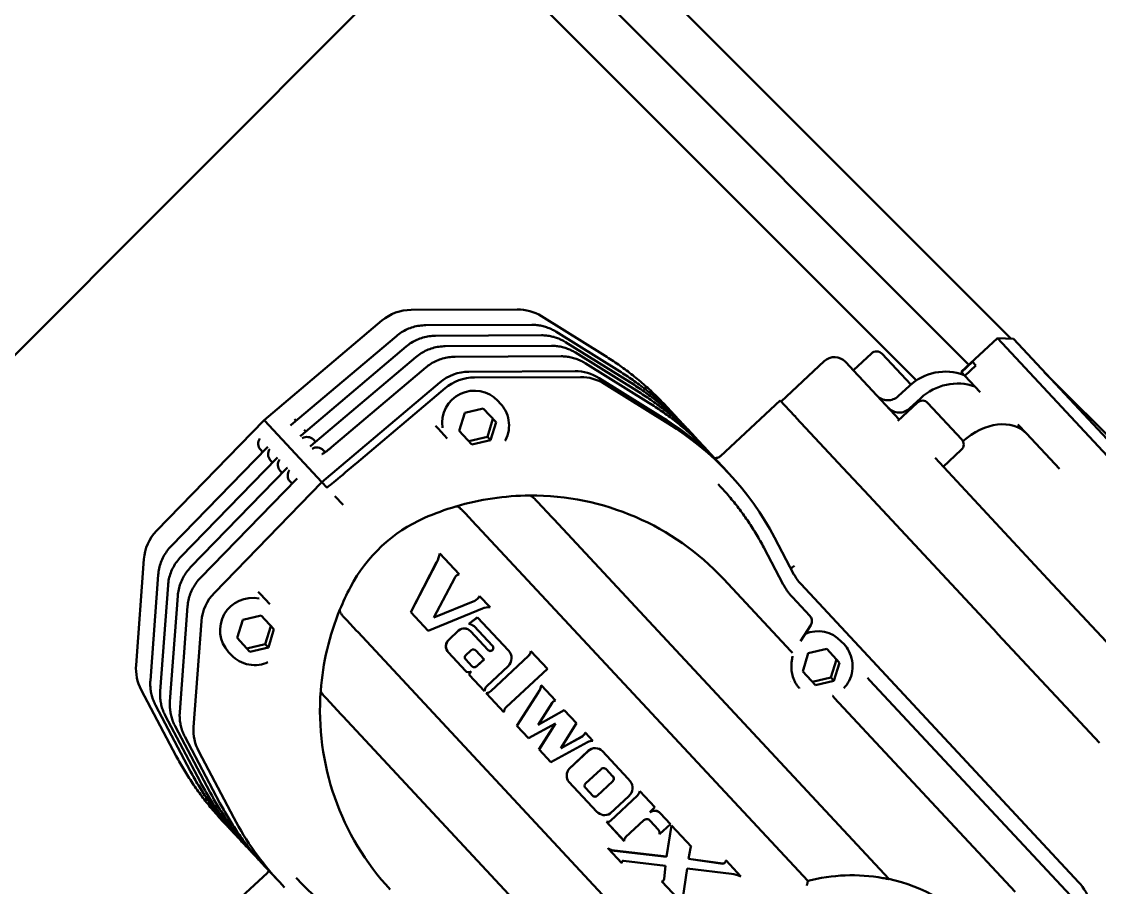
# Model space of a CAD drawing. Header units: inches. Extents: x 11 to 1621, y 11 to 1332.
# Drawn here: x 1280.76 to 1286.35, y 402.22 to 406.71 of the extents above; entities that cross this region are included whole.
import ezdxf

# ---------------------------------------------------------------- set-up
doc = ezdxf.new("R2010")
doc.units = ezdxf.units.IN
doc.header["$LTSCALE"] = 48
doc.header["$MEASUREMENT"] = 0
doc.layers.add('Visible (ANSI)', color=7, linetype='Continuous', lineweight=50)

msp = doc.modelspace()

# ---------------------------------------------------------------- linework, layer by layer
at = {"layer": 'Visible (ANSI)'}
for p, q in [((1285.890408, 405.061451), (1281.63871, 409.313148)), ((1285.67175, 404.926555), (1281.741016, 408.857289)), ((1285.67175, 404.926555), (1281.741016, 408.857289)), ((1281.723233, 408.521519), (1285.398901, 404.84585)), ((1282.99427, 407.250481), (1278.441796, 402.698007)), ((1283.328678, 405.213825), (1282.77853, 405.211468)), ((1283.785158, 404.972534), (1283.454436, 405.178202)), ((1282.627126, 405.155719), (1282.015952, 404.639549)), ((1282.853812, 405.131645), (1283.40396, 405.134001)), ((1282.156328, 404.614823), (1282.701934, 405.075618)), ((1282.904629, 405.077149), (1283.454778, 405.079506)), ((1283.528692, 405.098735), (1283.859414, 404.893066)), ((1285.819079, 405.063941), (1285.631922, 404.889414)), ((1287.403249, 403.365128), (1285.819079, 405.063941)), ((1285.902545, 405.061027), (1285.819079, 405.063941)), ((1282.207146, 404.560328), (1282.752752, 405.021123)), ((1282.955447, 405.022654), (1283.505595, 405.025011)), ((1283.579509, 405.044239), (1283.910232, 404.838571)), ((1287.406164, 403.448593), (1285.902545, 405.061027)), ((1282.257963, 404.505832), (1282.80357, 404.966628)), ((1283.006265, 404.968158), (1283.556413, 404.970515)), ((1283.630327, 404.989744), (1283.961049, 404.784076)), ((1285.072169, 404.897968), (1285.165748, 404.985232)), ((1285.221392, 404.983289), (1285.36998, 404.823947)), ((1282.365089, 404.498892), (1282.854388, 404.912132)), ((1283.681145, 404.935249), (1284.011867, 404.72958)), ((1284.920446, 404.945217), (1284.697296, 404.737127)), ((1285.032422, 404.940592), (1285.031733, 404.941331)), ((1285.032422, 404.940592), (1285.095676, 404.872761)), ((1285.632762, 404.888514), (1285.690349, 404.942214)), ((1285.707872, 404.923423), (1285.650285, 404.869722)), ((1285.707872, 404.923423), (1285.690349, 404.942214)), ((1283.078447, 404.890934), (1283.628595, 404.89329)), ((1283.628595, 404.89329), (1283.078447, 404.890934)), ((1283.656633, 404.863224), (1283.106485, 404.860867)), ((1283.753122, 404.858095), (1284.083844, 404.652427)), ((1284.083844, 404.652427), (1283.753122, 404.858095)), ((1285.100423, 404.86767), (1285.095676, 404.872761)), ((1285.100423, 404.86767), (1285.310066, 404.642855)), ((1285.632762, 404.888514), (1285.631922, 404.889414)), ((1285.632762, 404.888514), (1285.650285, 404.869722)), ((1285.730077, 404.784155), (1285.650285, 404.869722)), ((1287.767231, 403.184627), (1286.064407, 404.887451)), ((1282.315226, 404.318617), (1282.926476, 404.834852)), ((1282.926476, 404.834852), (1282.315226, 404.318617)), ((1282.954513, 404.804786), (1282.495143, 404.416822)), ((1284.111882, 404.62236), (1283.781159, 404.828028)), ((1285.362661, 404.817364), (1285.305074, 404.763663)), ((1283.227849, 404.739842), (1283.241868, 404.724808)), ((1284.38373, 404.453567), (1284.692884, 404.741858)), ((1284.692884, 404.741858), (1284.766703, 404.662697)), ((1285.302949, 404.636217), (1285.403645, 404.730119)), ((1285.421714, 404.754038), (1285.364127, 404.700337)), ((1285.459289, 404.728175), (1285.633816, 404.541018)), ((1283.027385, 404.584487), (1283.056448, 404.678304)), ((1283.056448, 404.678304), (1283.152064, 404.700753)), ((1283.152064, 404.700753), (1283.218615, 404.629385)), ((1284.100789, 404.712937), (1284.134083, 404.677233)), ((1282.015952, 404.639549), (1281.458406, 404.065871)), ((1282.017329, 404.638073), (1282.015952, 404.639549)), ((1282.017329, 404.638073), (1282.315226, 404.318617)), ((1282.181041, 404.635695), (1282.173309, 404.643987)), ((1283.202844, 404.646297), (1283.173781, 404.552481)), ((1283.218615, 404.629385), (1283.189552, 404.535568)), ((1284.174387, 404.634012), (1284.184901, 404.622737)), ((1284.76961, 404.65958), (1284.766703, 404.662697)), ((1284.76961, 404.65958), (1284.774392, 404.654452)), ((1284.774392, 404.654452), (1284.776246, 404.652464)), ((1285.018254, 404.392943), (1284.776246, 404.652464)), ((1285.926093, 404.61725), (1285.970538, 404.569589)), ((1282.231859, 404.5812), (1282.224126, 404.589492)), ((1282.917755, 404.596124), (1282.905489, 404.609278)), ((1282.966091, 404.544291), (1282.917755, 404.596124)), ((1283.093936, 404.51312), (1283.027385, 404.584487)), ((1284.225204, 404.579517), (1284.235719, 404.568242)), ((1285.970538, 404.569589), (1286.140808, 404.386997)), ((1282.282677, 404.526704), (1282.271435, 404.53876)), ((1283.173781, 404.552481), (1283.078165, 404.530032)), ((1283.189552, 404.535568), (1283.093936, 404.51312)), ((1283.189552, 404.535568), (1283.173781, 404.552481)), ((1284.276022, 404.525022), (1284.286536, 404.513747)), ((1281.533093, 403.985656), (1282.030826, 404.49779)), ((1281.997039, 404.486648), (1282.008281, 404.474593)), ((1282.332356, 404.47343), (1282.322253, 404.484264)), ((1284.32684, 404.470526), (1284.398686, 404.393481)), ((1284.383728, 404.453566), (1284.383729, 404.453566)), ((1285.538294, 404.398111), (1285.631873, 404.485374)), ((1281.583911, 403.931161), (1282.081643, 404.443295)), ((1282.047857, 404.432153), (1282.059098, 404.420098)), ((1284.426723, 404.363415), (1284.398686, 404.393481)), ((1285.018254, 404.392943), (1285.129013, 404.274168)), ((1285.129013, 404.274168), (1285.018254, 404.392943)), ((1285.495883, 404.443591), (1286.08174, 403.815336)), ((1281.634729, 403.876666), (1282.132461, 404.3888)), ((1282.098674, 404.377658), (1282.109916, 404.365602)), ((1281.685547, 403.82217), (1282.183279, 404.334304)), ((1281.75761, 403.744867), (1282.315226, 404.318617)), ((1282.315226, 404.318617), (1281.75761, 403.744867)), ((1282.149492, 404.323162), (1282.160734, 404.311107)), ((1282.315226, 404.318617), (1282.341511, 404.29043)), ((1284.383155, 404.294681), (1284.370889, 404.307835)), ((1282.398322, 404.229507), (1282.383243, 404.245677)), ((1282.410589, 404.216353), (1282.398322, 404.229507)), ((1285.129013, 404.274168), (1285.795231, 403.559736)), ((1282.425668, 404.200183), (1282.410589, 404.216353)), ((1283.508371, 404.135949), (1283.433036, 404.216735)), ((1283.114356, 404.096657), (1283.059633, 404.155341)), ((1283.517876, 404.125756), (1283.508371, 404.135949)), ((1285.256759, 402.261032), (1283.517876, 404.125756)), ((1283.120593, 404.089969), (1283.114356, 404.096657)), ((1284.835496, 402.250961), (1283.120593, 404.089969)), ((1284.764153, 403.840185), (1284.663076, 404.031277)), ((1282.927553, 403.948476), (1282.927378, 403.948664)), ((1283.028172, 403.840575), (1282.927553, 403.948476)), ((1284.607739, 403.979081), (1284.708817, 403.787988)), ((1281.392232, 403.918724), (1281.351504, 403.37008)), ((1282.77639, 403.64448), (1282.910817, 403.903606)), ((1282.910992, 403.903418), (1282.776566, 403.644292)), ((1281.425882, 403.289414), (1281.466609, 403.838057)), ((1281.476699, 403.234918), (1281.517427, 403.783562)), ((1282.896629, 403.615927), (1283.004794, 403.822228)), ((1284.397929, 403.817018), (1284.747064, 403.442616)), ((1286.242062, 402.24352), (1284.799606, 403.790364)), ((1286.635405, 403.221603), (1286.08174, 403.815336)), ((1281.527517, 403.180423), (1281.568245, 403.729067)), ((1281.996365, 403.736913), (1281.984099, 403.750067)), ((1282.0447, 403.68508), (1281.996365, 403.736913)), ((1283.133418, 403.727713), (1283.133243, 403.7279)), ((1283.187844, 403.669348), (1283.133418, 403.727713)), ((1284.84659, 403.624525), (1284.756038, 403.72163)), ((1281.578335, 403.125928), (1281.619062, 403.674571)), ((1283.108931, 403.702763), (1282.896629, 403.615927)), ((1282.896802, 403.616258), (1283.108756, 403.702951)), ((1283.108931, 403.702763), (1283.108756, 403.702951)), ((1281.90471, 403.604291), (1282.000326, 403.62674)), ((1282.000326, 403.62674), (1282.066877, 403.555372)), ((1282.776566, 403.644292), (1282.77639, 403.64448)), ((1282.776566, 403.644292), (1282.866729, 403.547603)), ((1282.866729, 403.547603), (1283.148271, 403.66332)), ((1283.077683, 403.584116), (1283.123268, 403.617574)), ((1283.123443, 403.617387), (1283.077858, 403.583928)), ((1283.123443, 403.617387), (1283.123268, 403.617574)), ((1283.283579, 403.445662), (1283.123443, 403.617387)), ((1281.650337, 403.048534), (1281.691064, 403.597178)), ((1281.691064, 403.597178), (1281.650337, 403.048534)), ((1281.875646, 403.510474), (1281.90471, 403.604291)), ((1282.051106, 403.572284), (1282.022042, 403.478467)), ((1282.066877, 403.555372), (1282.037813, 403.461555)), ((1282.444916, 403.602267), (1282.495565, 403.547952)), ((1283.077858, 403.583928), (1283.077683, 403.584116)), ((1283.105571, 403.571058), (1283.200775, 403.468965)), ((1284.851051, 403.576895), (1284.798558, 403.493288)), ((1285.800362, 403.554234), (1285.795231, 403.559736)), ((1285.813528, 403.540116), (1285.800362, 403.554234)), ((1281.942198, 403.439106), (1281.875646, 403.510474)), ((1282.501214, 403.541894), (1282.495565, 403.547952)), ((1282.501214, 403.541894), (1284.217169, 401.701757)), ((1282.973257, 403.501116), (1283.024483, 403.548885)), ((1283.024658, 403.548697), (1282.973432, 403.500928)), ((1283.024483, 403.548885), (1283.024658, 403.548697)), ((1283.086541, 403.545675), (1283.086366, 403.545863)), ((1283.177936, 403.447666), (1283.086541, 403.545675)), ((1285.813528, 403.540116), (1285.822301, 403.530707)), ((1286.348595, 402.966326), (1285.822301, 403.530707)), ((1282.022042, 403.478467), (1281.926427, 403.456019)), ((1282.037813, 403.461555), (1281.942198, 403.439106)), ((1282.037813, 403.461555), (1282.022042, 403.478467)), ((1283.059313, 403.418609), (1283.089293, 403.446566)), ((1283.114189, 403.445263), (1283.156693, 403.399683)), ((1283.284259, 403.444945), (1283.284084, 403.445133)), ((1283.399412, 403.44247), (1283.399587, 403.442282)), ((1283.485014, 403.350672), (1283.399587, 403.442282)), ((1284.838397, 403.431265), (1284.934012, 403.453713)), ((1284.934012, 403.453713), (1285.000564, 403.382346)), ((1285.009797, 403.492802), (1285.023816, 403.477769)), ((1281.831366, 403.437601), (1281.845385, 403.422567)), ((1282.970923, 403.435818), (1282.970748, 403.436006)), ((1282.972154, 403.434549), (1283.059633, 403.340739)), ((1283.093856, 403.363487), (1283.06155, 403.398131)), ((1283.156518, 403.399871), (1283.118308, 403.36424)), ((1283.156693, 403.399683), (1283.118483, 403.364052)), ((1283.191354, 403.235056), (1283.38684, 403.417349)), ((1283.387015, 403.417161), (1283.191529, 403.234868)), ((1283.387015, 403.417161), (1283.38684, 403.417349)), ((1284.809333, 403.337448), (1284.838397, 403.431265)), ((1284.984793, 403.399258), (1284.955729, 403.305441)), ((1283.059884, 403.340466), (1283.059709, 403.340654)), ((1283.118308, 403.36424), (1283.118483, 403.364052)), ((1283.170974, 403.260825), (1283.28111, 403.363529)), ((1283.270985, 403.151087), (1283.485014, 403.350672)), ((1284.875885, 403.26608), (1284.809333, 403.337448)), ((1285.000564, 403.382346), (1284.9715, 403.288529)), ((1283.07909, 403.319875), (1283.079265, 403.319687)), ((1283.079265, 403.319687), (1283.158164, 403.235078)), ((1284.955729, 403.305441), (1284.860114, 403.282993)), ((1284.9715, 403.288529), (1284.875885, 403.26608)), ((1284.9715, 403.288529), (1284.955729, 403.305441)), ((1285.157852, 403.290738), (1285.145586, 403.303892)), ((1286.198494, 402.174786), (1285.157852, 403.290738)), ((1281.378268, 403.242144), (1281.560365, 402.89788)), ((1283.169041, 403.223413), (1283.168866, 403.223601)), ((1283.169041, 403.223413), (1283.259408, 403.126506)), ((1283.327141, 403.054429), (1283.438497, 403.229016)), ((1283.438672, 403.228828), (1283.327316, 403.054241)), ((1283.453805, 403.263673), (1283.453629, 403.263861)), ((1283.526583, 403.185628), (1283.453805, 403.263673)), ((1281.634459, 402.818262), (1281.452362, 403.162526)), ((1282.338885, 403.196423), (1282.41422, 403.115636)), ((1283.437833, 403.060405), (1283.509879, 403.174464)), ((1284.972948, 403.200385), (1285.911521, 402.193889)), ((1281.685277, 402.763767), (1281.50318, 403.10803)), ((1282.423725, 403.105443), (1282.41422, 403.115636)), ((1284.162608, 401.240719), (1282.423725, 403.105443)), ((1283.572308, 403.136593), (1283.437833, 403.060405)), ((1283.438116, 403.060852), (1283.572133, 403.136781)), ((1283.572308, 403.136593), (1283.572133, 403.136781)), ((1283.635739, 403.068572), (1283.572308, 403.136593)), ((1281.736094, 402.709272), (1281.553997, 403.053535)), ((1283.327316, 403.054241), (1283.327141, 403.054429)), ((1283.327316, 403.054241), (1283.386853, 402.990394)), ((1283.386853, 402.990394), (1283.527021, 403.067411)), ((1283.441486, 402.931809), (1283.526573, 403.067164)), ((1283.527021, 403.067411), (1283.441661, 402.931621)), ((1283.555564, 402.93887), (1283.635739, 403.068572)), ((1281.786912, 402.654776), (1281.604815, 402.99904)), ((1283.667232, 403.000462), (1283.555564, 402.93887)), ((1283.55583, 402.939302), (1283.667057, 403.00065)), ((1283.667232, 403.000462), (1283.667057, 403.00065)), ((1283.682022, 403.01894), (1283.681847, 403.019128)), ((1283.7202, 402.977999), (1283.682022, 403.01894)), ((1283.503002, 402.865841), (1283.693673, 402.970705)), ((1281.858857, 402.577593), (1281.67676, 402.921856)), ((1281.67676, 402.921856), (1281.858857, 402.577593)), ((1283.441661, 402.931621), (1283.441486, 402.931809)), ((1283.441661, 402.931621), (1283.503002, 402.865841)), ((1283.598577, 402.832882), (1283.697375, 402.925012)), ((1283.697551, 402.924824), (1283.598753, 402.832694)), ((1283.770803, 402.923177), (1283.770628, 402.923365)), ((1283.902223, 402.782247), (1283.770803, 402.923177)), ((1283.598753, 402.832694), (1283.598577, 402.832882)), ((1283.68305, 402.756141), (1283.761608, 402.829397)), ((1283.790492, 402.830035), (1283.82336, 402.794788)), ((1283.915327, 402.767866), (1283.902223, 402.782247)), ((1283.596968, 402.764518), (1283.597144, 402.76433)), ((1283.597144, 402.76433), (1283.741279, 402.609764)), ((1283.683525, 402.732032), (1283.6837, 402.731845)), ((1283.720247, 402.692653), (1283.6837, 402.731845)), ((1283.823856, 402.768071), (1283.742751, 402.692439)), ((1283.824031, 402.767883), (1283.742926, 402.692252)), ((1283.964426, 402.716966), (1283.964601, 402.716778)), ((1284.041801, 402.633581), (1283.964601, 402.716778)), ((1283.742751, 402.692439), (1283.742926, 402.692252)), ((1283.810643, 402.600237), (1283.907694, 402.690739)), ((1283.812226, 402.563158), (1283.952303, 402.693148)), ((1283.952478, 402.69296), (1283.812401, 402.562971)), ((1283.952478, 402.69296), (1283.952303, 402.693148)), ((1284.01733, 402.606707), (1284.041801, 402.633581)), ((1284.070815, 402.602312), (1284.07064, 402.6025)), ((1284.123392, 402.545691), (1284.070815, 402.602312)), ((1281.797312, 402.56491), (1281.830607, 402.529207)), ((1283.883641, 402.458035), (1283.79211, 402.556677)), ((1283.792285, 402.556489), (1283.79211, 402.556677)), ((1283.792285, 402.556489), (1283.883817, 402.457847)), ((1283.890933, 402.477876), (1283.985099, 402.565261)), ((1284.059759, 402.518324), (1284.018163, 402.563152)), ((1284.018338, 402.562964), (1284.018163, 402.563152)), ((1284.018338, 402.562964), (1284.059934, 402.518136)), ((1284.066336, 402.492669), (1284.066161, 402.492857)), ((1284.066336, 402.492669), (1284.123392, 402.545691)), ((1284.10324, 402.376794), (1284.129387, 402.538679)), ((1284.129562, 402.538491), (1284.103416, 402.376606)), ((1284.129387, 402.538679), (1284.129562, 402.538491)), ((1284.129562, 402.538491), (1284.232124, 402.428507)), ((1281.870911, 402.485986), (1281.881425, 402.474711)), ((1283.883817, 402.457847), (1283.883641, 402.458035)), ((1281.921728, 402.431491), (1281.932242, 402.420216)), ((1283.799736, 402.419828), (1283.799561, 402.420016)), ((1283.799736, 402.419828), (1283.870924, 402.343408)), ((1283.833063, 402.40802), (1284.10324, 402.376794)), ((1284.103416, 402.376606), (1283.833239, 402.407832)), ((1284.217591, 402.365452), (1284.226581, 402.421113)), ((1281.972546, 402.376995), (1281.98306, 402.36572)), ((1283.870924, 402.343408), (1283.870749, 402.343596)), ((1283.880231, 402.355232), (1284.098614, 402.329056)), ((1284.090812, 402.261723), (1284.09842, 402.32908)), ((1284.098614, 402.329056), (1284.090988, 402.261535)), ((1284.10324, 402.376794), (1284.103416, 402.376606)), ((1284.395626, 402.340431), (1284.217591, 402.365452)), ((1284.217617, 402.365611), (1284.395451, 402.340619)), ((1284.395626, 402.340431), (1284.395451, 402.340619)), ((1284.399184, 402.341158), (1284.399009, 402.341346)), ((1284.411505, 402.357573), (1284.41168, 402.357385)), ((1284.41168, 402.357385), (1284.488836, 402.273897)), ((1282.031011, 402.29188), (1281.898226, 402.168056)), ((1282.023364, 402.3225), (1282.095209, 402.245455)), ((1282.194852, 402.254056), (1282.182586, 402.26721)), ((1284.185687, 402.152081), (1284.209624, 402.31575)), ((1284.209624, 402.31575), (1284.439976, 402.288135)), ((1282.121495, 402.217268), (1282.095209, 402.245455)), ((1284.079414, 402.247158), (1284.079239, 402.247346)), ((1284.079414, 402.247158), (1284.187138, 402.131638)), ((1284.090988, 402.261535), (1284.090812, 402.261723))]:
    msp.add_line(p, q, dxfattribs=at)
for radius in [48.3125, 46.34375]:
    msp.add_circle((1247.196979, 358.380235), radius, dxfattribs=at)
for centre, radius, start, end in [((1282.779542, 404.975249), 0.23622, 90.245465, 130.182968), ((1283.32969, 404.977606), 0.23622, 58.123529, 90.245465), ((1284.974146, 404.88763), 0.07874, 43, 133), ((1285.192598, 404.956438), 0.03937, 43.000202, 133), ((1285.430496, 404.701325), 0.03937, 43.000202, 133), ((1285.605023, 404.514168), 0.03937, 313, 42.999798), ((1281.627804, 403.901236), 0.23622, 135.817032, 175.754535), ((1281.587077, 403.352593), 0.23622, 175.754535, 207.876471)]:
    msp.add_arc(centre, radius, start, end, dxfattribs=at)
for centre, major_axis, ratio, start_param, end_param in [((1285.551946, 404.614381), (0.189285, -0.202983), 0.99295987, 2.03794244, 3.14159265), ((1283.077439, 404.655794), (0.172761, 0.161102), 0.99144486, 0.82030475, 1.52120627), ((1283.077439, 404.655794), (-0.172761, -0.161102), 0.99144486, 3.9618974, 4.66279892), ((1283.105477, 404.625728), (0.172761, 0.161102), 0.99144486, 0.82030475, 1.52120627), ((1283.627587, 404.658151), (0.172761, 0.161102), 0.99144486, 0.26179939, 0.82030475), ((1283.627587, 404.658151), (0.172761, 0.161102), 0.99144486, 0.26179939, 0.82030475), ((1283.655625, 404.628085), (0.172761, 0.161102), 0.99144486, 0.26179939, 0.82030475), ((1285.605118, 404.557361), (0.201554, 0.187952), 0.97579968, 0.46714611, 1.57079633), ((1283.105477, 404.625728), (0.122372, 0.114114), 0.99144486, 0, 2.53840125), ((1285.250993, 404.821658), (0.054081, -0.057995), 0.99295987, 4.71238898, 6.28318531), ((1285.311726, 404.75653), (-0.057587, -0.053701), 0.97579968, 0, 1.57079633), ((1283.246948, 403.319468), (1.151738, 1.074013), 0.99144486, 0, 0.26179939), ((1283.246948, 403.319468), (1.151738, 1.074013), 0.99144486, 0, 0.26179939), ((1283.274985, 403.289402), (1.151738, 1.074013), 0.99144486, 6.02138592, 6.54498469), ((1285.768984, 404.381637), (0.201554, 0.187952), 0.71268355, 0, 1.54237138), ((1282.17781, 404.581433), (-0.002482, -0.041668), 0.87622731, 3.83682549, 3.96756609), ((1282.228627, 404.526938), (-0.002482, -0.041668), 0.87622731, 3.83682549, 3.96756609), ((1282.022332, 404.517252), (-0.000433, -0.041977), 0.87772138, 4.01715615, 5.53836242), ((1282.239141, 404.515663), (0.041905, -0.002496), 0.87772138, 0.74482289, 2.26602916), ((1282.279445, 404.472443), (-0.002482, -0.041668), 0.87622731, 3.83682549, 3.96756609), ((1282.062636, 404.474032), (0.04174, -0.000431), 0.87622731, 2.31561922, 2.44635982), ((1282.07315, 404.462757), (-0.000433, -0.041977), 0.87772138, 4.01715615, 5.53836242), ((1282.289959, 404.461168), (0.041905, -0.002496), 0.87772138, 0.74482289, 2.26602916), ((1282.113454, 404.419537), (0.04174, -0.000431), 0.87622731, 2.31561922, 2.44635982), ((1282.123968, 404.408262), (-0.000433, -0.041977), 0.87772138, 4.01715615, 5.53836242), ((1282.164271, 404.365041), (0.04174, -0.000431), 0.87622731, 2.31561922, 2.44635982), ((1282.493391, 404.418701), (0.151881, 0.12827), 0.01290904, 3.14222796, 4.71302429), ((1282.174785, 404.353766), (-0.000433, -0.041977), 0.87772138, 4.01715615, 5.53836242), ((1282.215089, 404.310546), (0.04174, -0.000431), 0.87622731, 2.31561922, 2.44635982), ((1283.390158, 402.877256), (1.007771, 0.939762), 0.99144486, 0.82163978, 1.10484221), ((1283.390158, 402.877256), (1.007771, 0.939762), 0.99144486, 0, 0.82163978), ((1283.390158, 402.877256), (-1.007771, -0.939762), 0.99144486, 4.24643486, 4.37255207), ((1283.157653, 403.415225), (-0.575869, -0.537007), 0.99144486, 4.37255207, 5.05222589), ((1282.742907, 403.989507), (0.138992, 0.129612), 0.99144486, 5.05707702, 5.31079896), ((1282.743082, 403.989319), (-0.138992, -0.129612), 0.99144486, 1.91548437, 2.1692063), ((1283.036498, 403.805823), (0.026306, 0.024531), 0.99144486, 1.05912475, 1.91088804), ((1284.763569, 403.886737), (-0.032248, -0.023141), 0.10574538, 0.98555246, 1.58441199), ((1284.972367, 403.951466), (-0.172761, -0.161102), 0.99144486, 6.02138592, 6.28318531), ((1281.925701, 403.581781), (0.172761, 0.161102), 0.99144486, 1.62038638, 2.32128791), ((1281.925701, 403.581781), (-0.172761, -0.161102), 0.99144486, 4.76197904, 5.46288056), ((1281.953739, 403.551714), (-0.122372, -0.114114), 0.99144486, 3.74478406, 6.28318531), ((1283.678093, 403.145759), (-1.007771, -0.939762), 0.99144486, 5.05222589, 5.14615376), ((1283.08284, 403.752821), (0.041433, 0.038637), 0.99144486, 4.44336332, 5.07068631), ((1283.083015, 403.752633), (-0.041433, -0.038637), 0.99144486, 1.30177066, 1.92909366), ((1283.179715, 403.585453), (0.061878, 0.057702), 0.99144486, 0.72797647, 1.20696617), ((1283.678093, 403.145759), (1.007771, 0.939762), 0.99144486, 2.00456111, 2.31995287), ((1283.053581, 403.515291), (0.032785, 0.030572), 0.99144486, 0, 1.53443834), ((1283.053757, 403.515103), (0.032785, 0.030572), 0.99144486, 0, 1.53443834), ((1283.063554, 403.517785), (0.049631, 0.046282), 0.99144486, 0.15378202, 0.61135295), ((1284.887425, 403.378688), (0.122372, 0.114114), 0.99144486, 0, 1.22415952), ((1283.004612, 403.467585), (-0.033864, -0.031579), 0.99144486, 4.71377522, 6.28318531), ((1283.004788, 403.467397), (-0.033864, -0.031579), 0.99144486, 4.71377522, 6.32170827), ((1283.100949, 403.432916), (0.01324, 0.012347), 0.99144486, 0, 1.52749328), ((1283.18918, 403.458503), (-0.01142, -0.010649), 0.99144486, 0, 3.14159265), ((1283.189355, 403.458315), (0.01142, 0.010649), 0.99144486, 3.14159265, 6.28318531), ((1283.24192, 403.405463), (0.042339, 0.039482), 0.99144486, 4.71348374, 6.30040871), ((1283.241744, 403.405651), (0.042339, 0.039482), 0.99144486, 0, 0.0172234), ((1283.354068, 403.449181), (0.033701, 0.031427), 0.99144486, 4.76141371, 5.38155425), ((1283.354243, 403.448994), (-0.033701, -0.031427), 0.99144486, 1.61982106, 2.2399616), ((1283.0769, 403.410306), (-0.01433, -0.013363), 0.99144486, 5.08865783, 6.20253879), ((1283.076606, 403.356411), (-0.016898, -0.015757), 0.99144486, 6.26698461, 6.28318531), ((1283.076782, 403.356223), (-0.016898, -0.015757), 0.99144486, 6.26698461, 7.72424121), ((1283.126269, 403.303803), (0.036696, 0.03422), 0.99144486, 1.66131171, 2.05921669), ((1283.126444, 403.303615), (0.036696, 0.03422), 0.99144486, 1.63924341, 2.05921669), ((1283.105835, 403.375009), (-0.012154, -0.011334), 0.99144486, 0, 1.67798192), ((1283.10601, 403.374821), (-0.012154, -0.011334), 0.99144486, 0, 1.67798192), ((1284.887425, 403.378688), (-0.122372, -0.114114), 0.99144486, 6.10942715, 6.10944288), ((1283.678093, 403.145759), (-1.007771, -0.939762), 0.99144486, 5.46154552, 6.28318531), ((1283.220287, 403.220624), (0.046925, 0.043758), 0.99144486, 1.70599163, 2.15854108), ((1283.160704, 403.267863), (0.033119, 0.030884), 0.99144486, 4.14814898, 4.71330794), ((1283.160879, 403.267675), (-0.033119, -0.030884), 0.99144486, 1.00655632, 1.57171528), ((1283.330176, 403.295898), (0.093853, 0.087519), 0.99144486, 4.97737044, 5.27490477), ((1283.330351, 403.29571), (-0.093853, -0.087519), 0.99144486, 1.83577778, 2.13331212), ((1283.530589, 403.161443), (0.018036, 0.016819), 0.99144486, 0.98842709, 1.82771897), ((1283.295588, 403.124704), (0.026611, 0.024815), 0.99144486, 1.57079633, 2.33703542), ((1281.884974, 403.033137), (-0.172761, -0.161102), 0.99144486, 5.46288056, 6.02138592), ((1281.884974, 403.033137), (-0.172761, -0.161102), 0.99144486, 5.46288056, 6.02138592), ((1283.620346, 403.052975), (0.051741, 0.048249), 0.99144486, 4.69085538, 5.02703773), ((1283.620521, 403.052787), (-0.051741, -0.048249), 0.99144486, 1.54926273, 1.88544508), ((1283.721653, 402.919304), (0.043147, 0.040236), 0.99144486, 0.84931078, 1.3208603), ((1283.732882, 402.888167), (0.037746, 0.035199), 0.99144486, 0, 1.58706174), ((1283.733057, 402.887979), (0.037746, 0.035199), 0.99144486, 0, 1.58706174), ((1283.637789, 402.798102), (-0.038661, -0.036052), 0.99144486, 4.80630353, 6.22060459), ((1283.637964, 402.797914), (-0.038661, -0.036052), 0.99144486, 4.80630353, 6.22060459), ((1283.776226, 402.816731), (0.014267, 0.013304), 0.99144486, 0, 1.67618983), ((1283.811856, 402.780939), (0.013169, 0.01228), 0.99144486, 4.71238898, 6.41140571), ((1283.811681, 402.781127), (0.013169, 0.01228), 0.99144486, 4.71238898, 6.27598879), ((1283.694028, 402.744369), (-0.011874, -0.011073), 0.99144486, 4.71238898, 6.41501448), ((1283.693853, 402.744557), (-0.011874, -0.011073), 0.99144486, 0.00798117, 0.13182917), ((1283.869013, 402.733142), (0.042339, 0.039481), 0.99144486, 4.70151732, 6.17511454), ((1283.908287, 402.730196), (0.042434, 0.03957), 0.99144486, 4.83201554, 5.29728305), ((1283.908463, 402.730008), (-0.042434, -0.03957), 0.99144486, 1.69042288, 2.15569039), ((1283.731702, 402.703686), (-0.01163, -0.010845), 0.99144486, 0, 1.59660273), ((1283.731877, 402.703499), (-0.01163, -0.010845), 0.99144486, 0, 1.59660273), ((1283.782228, 402.647949), (-0.040949, -0.038185), 0.99144486, 0, 1.35921417), ((1284.04133, 402.5743), (0.029744, 0.027737), 0.99144486, 0.00937237, 1.45872318), ((1284.041155, 402.574488), (0.029744, 0.027737), 0.99144486, 0.00937237, 1.42821435), ((1283.246948, 403.319468), (-1.151738, -1.074013), 0.99144486, 6.02138592, 6.28318531), ((1283.246948, 403.319468), (-1.151738, -1.074013), 0.99144486, 6.02138592, 6.28318531), ((1283.795457, 402.58123), (0.018186, 0.016959), 0.99144486, 3.83064112, 4.70994154), ((1283.795632, 402.581042), (-0.018186, -0.016959), 0.99144486, 0.68904846, 1.56834889), ((1284.000516, 402.548646), (0.01672, 0.015592), 0.99144486, 6.20884291, 7.8515342), ((1284.000341, 402.548834), (0.01672, 0.015592), 0.99144486, 6.20884291, 6.27751727), ((1284.039482, 402.499507), (0.020231, 0.018865), 0.99144486, 5.28446054, 6.28073787), ((1284.039658, 402.49932), (0.020231, 0.018865), 0.99144486, 5.28446054, 6.28073787), ((1283.911795, 402.459379), (0.020565, 0.019178), 0.99144486, 1.66489368, 2.44158534), ((1283.84284, 402.486507), (-0.058052, -0.054134), 0.99144486, 0.24530749, 0.70060896), ((1283.843016, 402.486319), (-0.058052, -0.054134), 0.99144486, 0.24530749, 0.70060896), ((1284.235948, 402.419897), (0.001218, 0.009382), 0.99832139, 0.553935, 1.57079633), ((1283.883633, 402.345619), (-0.012709, -0.002211), 0.99660889, 5.52237988, 6.28318531), ((1283.878892, 402.347131), (0.00568, 0.005965), 0.99150391, 0.60185146, 1.57079633), ((1284.395719, 402.348673), (0.008055, -0.000268), 0.99989766, 4.71238898, 5.16605782), ((1284.395894, 402.348485), (-0.007377, -0.003313), 0.99319149, 1.11712749, 1.57079633), ((1284.391666, 402.359865), (0.014679, 0.013688), 0.99144486, 4.34228419, 5.41339557), ((1284.391842, 402.359677), (-0.002296, -0.019867), 0.99855778, 0.49968494, 1.57079633), ((1284.420036, 402.132909), (0.114862, 0.10711), 0.99144486, 0.36919566, 0.69677144), ((1285.056479, 401.378984), (-0.662249, -0.617558), 0.99144486, 3.77781197, 4.21371563), ((1284.072011, 402.264958), (0.014029, 0.013082), 0.99144486, 4.35415705, 5.35816131), ((1284.072186, 402.26477), (-0.003243, -0.018846), 0.9976346, 0.56679206, 1.57079633), ((1285.054726, 401.380863), (0.662249, 0.617558), 0.99144486, 0, 0.59866805), ((1286.069301, 402.082418), (0.172761, 0.161102), 0.99144486, 5.75958653, 6.28318531)]:
    msp.add_ellipse(centre, major_axis=major_axis, ratio=ratio, start_param=start_param, end_param=end_param, dxfattribs=at)
for points, knots in [([(1277.884422, 402.450694), (1277.855154, 402.501756), (1277.826415, 402.553126), (1277.642357, 402.890576), (1277.504374, 403.184107), (1277.269453, 403.798175), (1277.178989, 404.118106), (1277.10003, 404.622208), (1277.087901, 404.816557), (1277.102869, 405.111089), (1277.116949, 405.219305), (1277.171716, 405.467988), (1277.221012, 405.602272), (1277.335458, 405.809731), (1277.390502, 405.888539), (1277.527762, 406.044313), (1277.612997, 406.122279), (1277.877124, 406.324371), (1278.079851, 406.442381), (1278.573976, 406.682146), (1278.874504, 406.800323), (1279.412273, 406.998105), (1279.646555, 407.080074), (1280.075864, 407.236767), (1280.272189, 407.311126), (1280.593682, 407.4478), (1280.723636, 407.507832), (1280.982985, 407.64438), (1281.110764, 407.721879), (1281.290816, 407.858089), (1281.351251, 407.909694), (1281.492304, 408.050662), (1281.5673, 408.14606), (1281.669383, 408.336635), (1281.703357, 408.427265), (1281.741924, 408.610159), (1281.748041, 408.699412), (1281.741137, 408.910075), (1281.719818, 409.030262), (1281.628494, 409.375488), (1281.531896, 409.597896), (1281.294659, 410.092673), (1281.147923, 410.36471), (1280.939656, 410.810793), (1280.8661, 410.990831), (1280.805816, 411.203576), (1280.794224, 411.251825), (1280.773132, 411.362258), (1280.765639, 411.424215), (1280.758971, 411.545462), (1280.759754, 411.604775), (1280.77015, 411.738589), (1280.782137, 411.812799), (1280.82923, 412.009348), (1280.874344, 412.132209), (1281.002222, 412.401078), (1281.089498, 412.547677), (1281.296351, 412.852499), (1281.416577, 413.010843), (1281.66216, 413.320652), (1281.785547, 413.471048), (1282.057197, 413.806591), (1282.206433, 413.993585), (1282.431692, 414.297748), (1282.509871, 414.407572), (1282.701389, 414.692739), (1282.80984, 414.871926), (1283.001161, 415.2009), (1283.086271, 415.351977), (1283.171242, 415.49915)], [21.6561496, 21.6561496, 21.6561496, 21.6561496, 22.07389381, 22.07389381, 24.38702724, 24.38702724, 26.95794606, 26.95794606, 28.69195712, 28.69195712, 29.77741873, 29.77741873, 31.32783162, 31.32783162, 32.39297014, 32.39297014, 33.53615509, 33.53615509, 35.47548806, 35.47548806, 37.7911051, 37.7911051, 39.52730732, 39.52730732, 41.05163879, 41.05163879, 42.15864609, 42.15864609, 43.39051446, 43.39051446, 44.06990338, 44.06990338, 45.10369356, 45.10369356, 45.89437232, 45.89437232, 46.64323581, 46.64323581, 47.69233024, 47.69233024, 49.69795762, 49.69795762, 52.15454873, 52.15454873, 53.92886762, 53.92886762, 54.47637936, 54.47637936, 55.2250075, 55.2250075, 55.96994963, 55.96994963, 56.9202454, 56.9202454, 58.47906725, 58.47906725, 60.26056879, 60.26056879, 62.08635407, 62.08635407, 63.71602037, 63.71602037, 65.58831895, 65.58831895, 66.60110392, 66.60110392, 68.13618797, 68.13618797, 69.44808849, 69.44808849, 69.44808849, 69.44808849]), ([(1282.853812, 405.131645), (1282.842812, 405.131597), (1282.831812, 405.130779), (1282.810027, 405.127615), (1282.799242, 405.12527), (1282.778099, 405.119103), (1282.76774, 405.11528), (1282.747649, 405.106232), (1282.737918, 405.101006), (1282.71927, 405.089255), (1282.710355, 405.08273), (1282.701934, 405.075618)], [2.391101075, 2.391101075, 2.391101075, 2.391101075, 2.53128138, 2.53128138, 2.671461684, 2.671461684, 2.811641989, 2.811641989, 2.951822294, 2.951822294, 3.092002598, 3.092002598, 3.092002598, 3.092002598]), ([(1283.528692, 405.098735), (1283.521263, 405.103354), (1283.513573, 405.107556), (1283.497769, 405.115071), (1283.489654, 405.118385), (1283.4731, 405.124084), (1283.464662, 405.126469), (1283.447568, 405.130281), (1283.438912, 405.131708), (1283.42149, 405.133587), (1283.412725, 405.134039), (1283.40396, 405.134001)], [1.832595715, 1.832595715, 1.832595715, 1.832595715, 1.944296787, 1.944296787, 2.055997859, 2.055997859, 2.167698931, 2.167698931, 2.279400003, 2.279400003, 2.391101075, 2.391101075, 2.391101075, 2.391101075]), ([(1282.904629, 405.077149), (1282.893629, 405.077102), (1282.882629, 405.076283), (1282.860845, 405.07312), (1282.85006, 405.070775), (1282.828917, 405.064608), (1282.818558, 405.060785), (1282.798467, 405.051736), (1282.788735, 405.046511), (1282.770088, 405.03476), (1282.761173, 405.028235), (1282.752752, 405.021123)], [2.391101075, 2.391101075, 2.391101075, 2.391101075, 2.53128138, 2.53128138, 2.671461684, 2.671461684, 2.811641989, 2.811641989, 2.951822294, 2.951822294, 3.092002598, 3.092002598, 3.092002598, 3.092002598]), ([(1283.579509, 405.044239), (1283.572081, 405.048859), (1283.564391, 405.053061), (1283.548586, 405.060576), (1283.540471, 405.06389), (1283.523918, 405.069588), (1283.51548, 405.071973), (1283.498385, 405.075785), (1283.489729, 405.077212), (1283.472308, 405.079091), (1283.463543, 405.079544), (1283.454778, 405.079506)], [1.832595715, 1.832595715, 1.832595715, 1.832595715, 1.944296787, 1.944296787, 2.055997859, 2.055997859, 2.167698931, 2.167698931, 2.279400003, 2.279400003, 2.391101075, 2.391101075, 2.391101075, 2.391101075]), ([(1282.955447, 405.022654), (1282.944447, 405.022607), (1282.933447, 405.021788), (1282.911663, 405.018624), (1282.900878, 405.01628), (1282.879734, 405.010112), (1282.869375, 405.006289), (1282.849285, 404.997241), (1282.839553, 404.992016), (1282.820906, 404.980265), (1282.811991, 404.973739), (1282.80357, 404.966628)], [2.391101075, 2.391101075, 2.391101075, 2.391101075, 2.53128138, 2.53128138, 2.671461684, 2.671461684, 2.811641989, 2.811641989, 2.951822294, 2.951822294, 3.092002598, 3.092002598, 3.092002598, 3.092002598]), ([(1283.630327, 404.989744), (1283.622898, 404.994364), (1283.615209, 404.998565), (1283.599404, 405.006081), (1283.591289, 405.009395), (1283.574736, 405.015093), (1283.566297, 405.017478), (1283.549203, 405.02129), (1283.540547, 405.022717), (1283.523126, 405.024596), (1283.514361, 405.025048), (1283.505595, 405.025011)], [1.832595715, 1.832595715, 1.832595715, 1.832595715, 1.944296787, 1.944296787, 2.055997859, 2.055997859, 2.167698931, 2.167698931, 2.279400003, 2.279400003, 2.391101075, 2.391101075, 2.391101075, 2.391101075]), ([(1283.006265, 404.968158), (1282.995265, 404.968111), (1282.984265, 404.967292), (1282.96248, 404.964129), (1282.951696, 404.961784), (1282.930552, 404.955617), (1282.920193, 404.951794), (1282.900102, 404.942746), (1282.890371, 404.93752), (1282.871724, 404.925769), (1282.862808, 404.919244), (1282.854388, 404.912132)], [2.391101075, 2.391101075, 2.391101075, 2.391101075, 2.53128138, 2.53128138, 2.671461684, 2.671461684, 2.811641989, 2.811641989, 2.951822294, 2.951822294, 3.092002598, 3.092002598, 3.092002598, 3.092002598]), ([(1283.681145, 404.935249), (1283.673716, 404.939868), (1283.666027, 404.94407), (1283.650222, 404.951585), (1283.642107, 404.954899), (1283.625554, 404.960598), (1283.617115, 404.962983), (1283.600021, 404.966795), (1283.591365, 404.968222), (1283.573944, 404.970101), (1283.565178, 404.970553), (1283.556413, 404.970515)], [1.832595715, 1.832595715, 1.832595715, 1.832595715, 1.944296787, 1.944296787, 2.055997859, 2.055997859, 2.167698931, 2.167698931, 2.279400003, 2.279400003, 2.391101075, 2.391101075, 2.391101075, 2.391101075]), ([(1283.785158, 404.972534), (1283.808366, 404.958101), (1283.831193, 404.943057), (1283.876017, 404.911788), (1283.898016, 404.895563), (1283.941124, 404.861975), (1283.962234, 404.844613), (1284.003508, 404.808799), (1284.023671, 404.790348), (1284.062995, 404.752407), (1284.082156, 404.732918), (1284.100789, 404.712937)], [4.450589593, 4.450589593, 4.450589593, 4.450589593, 4.502949557, 4.502949557, 4.555309522, 4.555309522, 4.607669487, 4.607669487, 4.660029452, 4.660029452, 4.712388982, 4.712388982, 4.712388982, 4.712388982]), ([(1284.174387, 404.634012), (1284.155794, 404.653951), (1284.136675, 404.673398), (1284.097435, 404.711257), (1284.077315, 404.729669), (1284.036129, 404.765406), (1284.015064, 404.782732), (1283.972045, 404.816249), (1283.950092, 404.832441), (1283.905358, 404.863648), (1283.882577, 404.878662), (1283.859414, 404.893066)], [1.570796327, 1.570796327, 1.570796327, 1.570796327, 1.623156204, 1.623156204, 1.675516082, 1.675516082, 1.727875959, 1.727875959, 1.780235837, 1.780235837, 1.832595715, 1.832595715, 1.832595715, 1.832595715]), ([(1284.225204, 404.579517), (1284.206612, 404.599455), (1284.187492, 404.618903), (1284.148253, 404.656761), (1284.128133, 404.675173), (1284.086947, 404.710911), (1284.065882, 404.728236), (1284.022863, 404.761754), (1284.000909, 404.777946), (1283.956175, 404.809152), (1283.933395, 404.824167), (1283.910232, 404.838571)], [1.570796325, 1.570796325, 1.570796325, 1.570796325, 1.623156203, 1.623156203, 1.675516081, 1.675516081, 1.727875959, 1.727875959, 1.780235837, 1.780235837, 1.832595715, 1.832595715, 1.832595715, 1.832595715]), ([(1284.276022, 404.525022), (1284.257429, 404.54496), (1284.23831, 404.564407), (1284.199071, 404.602266), (1284.178951, 404.620678), (1284.137765, 404.656415), (1284.116699, 404.673741), (1284.07368, 404.707259), (1284.051727, 404.723451), (1284.006993, 404.754657), (1283.984212, 404.769671), (1283.961049, 404.784076)], [1.570796325, 1.570796325, 1.570796325, 1.570796325, 1.623156203, 1.623156203, 1.675516081, 1.675516081, 1.727875959, 1.727875959, 1.780235837, 1.780235837, 1.832595715, 1.832595715, 1.832595715, 1.832595715]), ([(1284.32684, 404.470526), (1284.308247, 404.490465), (1284.289128, 404.509912), (1284.249888, 404.547771), (1284.229768, 404.566182), (1284.188583, 404.60192), (1284.167517, 404.619246), (1284.124498, 404.652763), (1284.102545, 404.668955), (1284.057811, 404.700162), (1284.03503, 404.715176), (1284.011867, 404.72958)], [1.570796327, 1.570796327, 1.570796327, 1.570796327, 1.623156204, 1.623156204, 1.675516082, 1.675516082, 1.727875959, 1.727875959, 1.780235837, 1.780235837, 1.832595715, 1.832595715, 1.832595715, 1.832595715]), ([(1283.266229, 404.532343), (1283.266779, 404.533363), (1283.267318, 404.534389), (1283.275994, 404.551309), (1283.281583, 404.568501), (1283.287063, 404.603729), (1283.286963, 404.621759), (1283.281082, 404.656821), (1283.275315, 404.673848), (1283.260217, 404.702322), (1283.251743, 404.714218), (1283.241868, 404.724808)], [6.61164435, 6.61164435, 6.61164435, 6.61164435, 6.63247646, 6.63247646, 6.95334905, 6.95334905, 7.27361998, 7.27361998, 7.59317452, 7.59317452, 7.85398163, 7.85398163, 7.85398163, 7.85398163]), ([(1284.154029, 404.65543), (1284.152805, 404.656794), (1284.151579, 404.658155), (1284.144974, 404.665462), (1284.139551, 404.671369), (1284.134083, 404.677233)], [1.5518783472, 1.5518783472, 1.5518783472, 1.5518783472, 1.5553964981, 1.5553964981, 1.5707963261, 1.5707963261, 1.5707963261, 1.5707963261]), ([(1284.204846, 404.600935), (1284.203361, 404.60259), (1284.201872, 404.604242), (1284.195262, 404.611544), (1284.190102, 404.61716), (1284.184901, 404.622737)], [1.5518783472, 1.5518783472, 1.5518783472, 1.5518783472, 1.5561490525, 1.5561490525, 1.5707963265, 1.5707963265, 1.5707963265, 1.5707963265]), ([(1282.315147, 404.462704), (1282.315147, 404.462704), (1282.315148, 404.462704), (1282.315175, 404.462715), (1282.315539, 404.462876), (1282.316854, 404.463542), (1282.317955, 404.464138), (1282.321107, 404.465972), (1282.323395, 404.46739), (1282.329202, 404.471206), (1282.332954, 404.473809), (1282.341559, 404.480062), (1282.346606, 404.483901), (1282.356121, 404.491438), (1282.360654, 404.495147), (1282.365089, 404.498892)], [0.137522246, 0.137522246, 0.137522246, 0.137522246, 0.138263368, 0.138263368, 0.157103625, 0.157103625, 0.181454746, 0.181454746, 0.215557156, 0.215557156, 0.259230073, 0.259230073, 0.31032443, 0.31032443, 0.354562523, 0.354562523, 0.354562523, 0.354562523]), ([(1284.352108, 404.443429), (1284.3539, 404.443193), (1284.355867, 404.44306), (1284.360819, 404.443159), (1284.363936, 404.443553), (1284.36997, 404.445138), (1284.372916, 404.446287), (1284.378584, 404.449354), (1284.381321, 404.451321), (1284.383728, 404.453566)], [0.552792315, 0.552792315, 0.552792315, 0.552792315, 0.575107023, 0.575107023, 0.605902884, 0.605902884, 0.634843315, 0.634843315, 0.665034146, 0.665034146, 0.665034146, 0.665034146]), ([(1284.607739, 403.979081), (1284.595625, 404.001983), (1284.582909, 404.024562), (1284.556305, 404.069015), (1284.542417, 404.090889), (1284.513509, 404.13387), (1284.498489, 404.154978), (1284.467357, 404.196369), (1284.451245, 404.216652), (1284.417974, 404.25634), (1284.400814, 404.275743), (1284.383155, 404.294681)], [1.308996939, 1.308996939, 1.308996939, 1.308996939, 1.361356817, 1.361356817, 1.413716694, 1.413716694, 1.466076572, 1.466076572, 1.518436449, 1.518436449, 1.570796327, 1.570796327, 1.570796327, 1.570796327]), ([(1283.394206, 404.248894), (1283.394754, 404.248897), (1283.395296, 404.248845), (1283.39645, 404.248651), (1283.397055, 404.248493), (1283.398957, 404.247882), (1283.400345, 404.247223), (1283.405326, 404.244304), (1283.409429, 404.240893), (1283.417655, 404.232916), (1283.420669, 404.229822), (1283.426807, 404.223397), (1283.429874, 404.220127), (1283.433036, 404.216735)], [0.0000001656, 0.0000001656, 0.0000001656, 0.0000001656, 0.0041949019, 0.0041949019, 0.0092505704, 0.0092505704, 0.0216777036, 0.0216777036, 0.0534882165, 0.0534882165, 0.0717226775, 0.0717226775, 0.0891758488, 0.0891758488, 0.0891758488, 0.0891758488]), ([(1283.059633, 404.155341), (1283.055232, 404.160061), (1283.051038, 404.164532), (1283.042782, 404.173116), (1283.038803, 404.177134), (1283.028818, 404.186377), (1283.02424, 404.18966), (1283.018362, 404.192063), (1283.016616, 404.192477), (1283.014261, 404.192622), (1283.013473, 404.19262), (1283.012281, 404.192485), (1283.011921, 404.19243), (1283.011211, 404.192285), (1283.010871, 404.192201), (1283.010531, 404.192101)], [-0.118557796, -0.118557796, -0.118557796, -0.118557796, -0.095694535, -0.095694535, -0.071261261, -0.071261261, -0.031383497, -0.031383497, -0.013011579, -0.013011579, -0.005674701, -0.005674701, -0.002706782, -0.002706782, 0, 0, 0, 0]), ([(1281.533093, 403.985656), (1281.525412, 403.977752), (1281.51828, 403.969314), (1281.505257, 403.951532), (1281.499366, 403.942188), (1281.488938, 403.922778), (1281.484402, 403.912711), (1281.476774, 403.892049), (1281.473683, 403.881454), (1281.469008, 403.859943), (1281.467424, 403.849027), (1281.466609, 403.838057)], [3.191182709, 3.191182709, 3.191182709, 3.191182709, 3.331363014, 3.331363014, 3.471543318, 3.471543318, 3.611723623, 3.611723623, 3.751903927, 3.751903927, 3.892084232, 3.892084232, 3.892084232, 3.892084232]), ([(1281.583911, 403.931161), (1281.576229, 403.923257), (1281.569098, 403.914819), (1281.556075, 403.897037), (1281.550183, 403.887693), (1281.539756, 403.868283), (1281.53522, 403.858216), (1281.527592, 403.837554), (1281.524501, 403.826959), (1281.519826, 403.805448), (1281.518241, 403.794532), (1281.517427, 403.783562)], [3.191182709, 3.191182709, 3.191182709, 3.191182709, 3.331363014, 3.331363014, 3.471543318, 3.471543318, 3.611723623, 3.611723623, 3.751903927, 3.751903927, 3.892084232, 3.892084232, 3.892084232, 3.892084232]), ([(1281.634729, 403.876666), (1281.627047, 403.868762), (1281.619916, 403.860323), (1281.606893, 403.842541), (1281.601001, 403.833198), (1281.590573, 403.813787), (1281.586037, 403.80372), (1281.57841, 403.783058), (1281.575319, 403.772464), (1281.570643, 403.750953), (1281.569059, 403.740037), (1281.568245, 403.729067)], [3.191182709, 3.191182709, 3.191182709, 3.191182709, 3.331363014, 3.331363014, 3.471543318, 3.471543318, 3.611723623, 3.611723623, 3.751903927, 3.751903927, 3.892084232, 3.892084232, 3.892084232, 3.892084232]), ([(1281.685547, 403.82217), (1281.677865, 403.814266), (1281.670733, 403.805828), (1281.65771, 403.788046), (1281.651819, 403.778702), (1281.641391, 403.759292), (1281.636855, 403.749225), (1281.629228, 403.728563), (1281.626136, 403.717968), (1281.621461, 403.696457), (1281.619877, 403.685541), (1281.619062, 403.674571)], [3.191182709, 3.191182709, 3.191182709, 3.191182709, 3.331363014, 3.331363014, 3.471543318, 3.471543318, 3.611723623, 3.611723623, 3.751903927, 3.751903927, 3.892084232, 3.892084232, 3.892084232, 3.892084232]), ([(1284.708817, 403.787988), (1284.711364, 403.783173), (1284.714038, 403.778425), (1284.719632, 403.769078), (1284.722552, 403.764478), (1284.728631, 403.755441), (1284.731789, 403.751003), (1284.738334, 403.742301), (1284.741722, 403.738036), (1284.748717, 403.729692), (1284.752325, 403.725612), (1284.756038, 403.72163)], [4.450589593, 4.450589593, 4.450589593, 4.450589593, 4.50294947, 4.50294947, 4.555309348, 4.555309348, 4.607669225, 4.607669225, 4.660029103, 4.660029103, 4.71238898, 4.71238898, 4.71238898, 4.71238898]), ([(1282.409102, 403.657405), (1282.408707, 403.656443), (1282.408467, 403.655479), (1282.408205, 403.653813), (1282.408169, 403.65309), (1282.408192, 403.651059), (1282.408381, 403.649923), (1282.409177, 403.646648), (1282.410039, 403.644677), (1282.413171, 403.63881), (1282.416021, 403.634946), (1282.422809, 403.626544), (1282.426766, 403.622043), (1282.435325, 403.612578), (1282.439962, 403.607579), (1282.444916, 403.602267)], [0, 0, 0, 0, 0.00007804247, 0.00007804247, 0.00015608494, 0.00015608494, 0.00031216988, 0.00031216988, 0.00062433976, 0.00062433976, 0.00124867952, 0.00124867952, 0.00187301928, 0.00187301928, 0.00249735384, 0.00249735384, 0.00249735384, 0.00249735384]), ([(1284.851051, 403.576895), (1284.852871, 403.579793), (1284.854312, 403.58293), (1284.856339, 403.589472), (1284.856924, 403.592878), (1284.857193, 403.599729), (1284.856876, 403.603174), (1284.855357, 403.609868), (1284.854154, 403.613116), (1284.850942, 403.619188), (1284.848933, 403.622012), (1284.84659, 403.624525)], [0.26179939, 0.26179939, 0.26179939, 0.26179939, 0.52359878, 0.52359878, 0.78539816, 0.78539816, 1.04719755, 1.04719755, 1.30899694, 1.30899694, 1.57079633, 1.57079633, 1.57079633, 1.57079633]), ([(1284.747064, 403.442616), (1284.747613, 403.442028), (1284.748169, 403.441454), (1284.749964, 403.439679), (1284.751206, 403.438566), (1284.752417, 403.437585)], [-0.2418083512, -0.2418083512, -0.2418083512, -0.2418083512, -0.2356154016, -0.2356154016, -0.2220018666, -0.2220018666, -0.2220018666, -0.2220018666]), ([(1285.022483, 403.249713), (1285.033347, 403.261233), (1285.042573, 403.274295), (1285.057942, 403.30427), (1285.063532, 403.321461), (1285.069012, 403.35669), (1285.068911, 403.37472), (1285.063031, 403.409782), (1285.057263, 403.426809), (1285.042166, 403.455282), (1285.033692, 403.467179), (1285.023816, 403.477769)], [6.34798948, 6.34798948, 6.34798948, 6.34798948, 6.63247646, 6.63247646, 6.95334905, 6.95334905, 7.27361998, 7.27361998, 7.59317452, 7.59317452, 7.85398163, 7.85398163, 7.85398163, 7.85398163]), ([(1281.845385, 403.422567), (1281.857459, 403.40962), (1281.87163, 403.398633), (1281.902741, 403.381682), (1281.919676, 403.375725), (1281.95461, 403.369431), (1281.972606, 403.369105), (1282.005884, 403.373841), (1282.021246, 403.378312), (1282.035682, 403.38484)], [4.71238898, 4.71238898, 4.71238898, 4.71238898, 5.03124213, 5.03124213, 5.35032609, 5.35032609, 5.67000512, 5.67000512, 5.95472626, 5.95472626, 5.95472626, 5.95472626]), ([(1284.756842, 403.416389), (1284.756425, 403.41372), (1284.755941, 403.410866), (1284.754588, 403.40276), (1284.753655, 403.397067), (1284.751749, 403.382274), (1284.750893, 403.372481), (1284.750783, 403.352983), (1284.751407, 403.343135), (1284.754551, 403.322357), (1284.757362, 403.311279), (1284.763377, 403.295032), (1284.765833, 403.289419), (1284.7686, 403.283989)], [0.052568597, 0.052568597, 0.052568597, 0.052568597, 0.088497796, 0.088497796, 0.146781457, 0.146781457, 0.22687721, 0.22687721, 0.301327294, 0.301327294, 0.387170313, 0.387170313, 0.43408064, 0.43408064, 0.43408064, 0.43408064]), ([(1284.752418, 403.437584), (1284.753858, 403.436418), (1284.755024, 403.435187), (1284.755979, 403.433844), (1284.756042, 403.433753), (1284.756104, 403.433663)], [0.000006708, 0.000006708, 0.000006708, 0.000006708, 0.0160967128, 0.0160967128, 0.0172640248, 0.0172640248, 0.0172640248, 0.0172640248]), ([(1281.425882, 403.289414), (1281.425233, 403.280672), (1281.425072, 403.271897), (1281.425732, 403.254387), (1281.426552, 403.245653), (1281.429162, 403.228334), (1281.430952, 403.21975), (1281.435482, 403.202839), (1281.438222, 403.194513), (1281.444617, 403.178222), (1281.448272, 403.170258), (1281.452362, 403.162526)], [3.892084232, 3.892084232, 3.892084232, 3.892084232, 4.003785304, 4.003785304, 4.115486376, 4.115486376, 4.227187448, 4.227187448, 4.33888852, 4.33888852, 4.450589593, 4.450589593, 4.450589593, 4.450589593]), ([(1284.7686, 403.283989), (1284.769907, 403.281423), (1284.771286, 403.278894), (1284.774182, 403.273917), (1284.775699, 403.27147), (1284.778868, 403.266664), (1284.780519, 403.264305), (1284.78395, 403.259684), (1284.78573, 403.257422), (1284.789414, 403.253001), (1284.791317, 403.250842), (1284.793279, 403.248737)], [4.435361612, 4.435361612, 4.435361612, 4.435361612, 4.490767086, 4.490767086, 4.546172559, 4.546172559, 4.601578033, 4.601578033, 4.656983507, 4.656983507, 4.71238898, 4.71238898, 4.71238898, 4.71238898]), ([(1281.476699, 403.234918), (1281.476051, 403.226177), (1281.47589, 403.217402), (1281.47655, 403.199892), (1281.477369, 403.191157), (1281.479979, 403.173839), (1281.48177, 403.165255), (1281.4863, 403.148344), (1281.48904, 403.140018), (1281.495434, 403.123727), (1281.499089, 403.115763), (1281.50318, 403.10803)], [3.892084232, 3.892084232, 3.892084232, 3.892084232, 4.003785304, 4.003785304, 4.115486376, 4.115486376, 4.227187448, 4.227187448, 4.33888852, 4.33888852, 4.450589593, 4.450589593, 4.450589593, 4.450589593]), ([(1282.338885, 403.196423), (1282.335728, 403.199809), (1282.332684, 403.203091), (1282.326713, 403.20965), (1282.323842, 403.212867), (1282.31642, 403.22167), (1282.313286, 403.226027), (1282.310732, 403.231209), (1282.310181, 403.232627), (1282.309711, 403.234552), (1282.309597, 403.235162), (1282.309486, 403.236318), (1282.309472, 403.236859), (1282.309513, 403.237402)], [0, 0, 0, 0, 0.039974382, 0.039974382, 0.0817274, 0.0817274, 0.155299641, 0.155299641, 0.183643042, 0.183643042, 0.195192629, 0.195192629, 0.204789458, 0.204789458, 0.204789458, 0.204789458]), ([(1281.527517, 403.180423), (1281.526868, 403.171682), (1281.526708, 403.162906), (1281.527367, 403.145396), (1281.528187, 403.136662), (1281.530797, 403.119343), (1281.532588, 403.110759), (1281.537118, 403.093849), (1281.539857, 403.085522), (1281.546252, 403.069232), (1281.549907, 403.061268), (1281.553997, 403.053535)], [3.892084232, 3.892084232, 3.892084232, 3.892084232, 4.003785304, 4.003785304, 4.115486376, 4.115486376, 4.227187448, 4.227187448, 4.33888852, 4.33888852, 4.450589593, 4.450589593, 4.450589593, 4.450589593]), ([(1284.968051, 403.206341), (1284.967163, 403.207569), (1284.966204, 403.208681), (1284.964737, 403.210116), (1284.964272, 403.210536), (1284.963801, 403.210928)], [-0.06502151, -0.06502151, -0.06502151, -0.06502151, -0.0530980646, -0.0530980646, -0.0476987148, -0.0476987148, -0.0476987148, -0.0476987148]), ([(1281.578335, 403.125928), (1281.577686, 403.117186), (1281.577526, 403.108411), (1281.578185, 403.090901), (1281.579005, 403.082167), (1281.581615, 403.064848), (1281.583405, 403.056264), (1281.587935, 403.039353), (1281.590675, 403.031027), (1281.59707, 403.014736), (1281.600725, 403.006772), (1281.604815, 402.99904)], [3.892084232, 3.892084232, 3.892084232, 3.892084232, 4.003785304, 4.003785304, 4.115486376, 4.115486376, 4.227187448, 4.227187448, 4.33888852, 4.33888852, 4.450589593, 4.450589593, 4.450589593, 4.450589593]), ([(1281.797312, 402.56491), (1281.778679, 402.584892), (1281.760574, 402.605365), (1281.725469, 402.64724), (1281.708469, 402.668642), (1281.675622, 402.712313), (1281.659775, 402.734582), (1281.629276, 402.779929), (1281.614625, 402.803006), (1281.586558, 402.849902), (1281.573143, 402.873722), (1281.560365, 402.89788)], [1.570796327, 1.570796327, 1.570796327, 1.570796327, 1.623156204, 1.623156204, 1.675516082, 1.675516082, 1.727875959, 1.727875959, 1.780235837, 1.780235837, 1.832595715, 1.832595715, 1.832595715, 1.832595715]), ([(1281.634459, 402.818262), (1281.647213, 402.794151), (1281.660601, 402.770378), (1281.688611, 402.723577), (1281.703232, 402.700547), (1281.733667, 402.655295), (1281.749481, 402.633072), (1281.782259, 402.589494), (1281.799222, 402.568138), (1281.834252, 402.526354), (1281.852318, 402.505924), (1281.870911, 402.485986)], [4.450589593, 4.450589593, 4.450589593, 4.450589593, 4.50294947, 4.50294947, 4.555309348, 4.555309348, 4.607669225, 4.607669225, 4.660029103, 4.660029103, 4.71238898, 4.71238898, 4.71238898, 4.71238898]), ([(1281.685277, 402.763767), (1281.69803, 402.739656), (1281.711419, 402.715883), (1281.739429, 402.669081), (1281.75405, 402.646052), (1281.784485, 402.6008), (1281.800299, 402.578577), (1281.833077, 402.534999), (1281.85004, 402.513643), (1281.885069, 402.471858), (1281.903136, 402.451429), (1281.921728, 402.431491)], [4.450589593, 4.450589593, 4.450589593, 4.450589593, 4.50294947, 4.50294947, 4.555309348, 4.555309348, 4.607669225, 4.607669225, 4.660029103, 4.660029103, 4.71238898, 4.71238898, 4.71238898, 4.71238898]), ([(1281.736094, 402.709272), (1281.748848, 402.68516), (1281.762237, 402.661388), (1281.790246, 402.614586), (1281.804868, 402.591557), (1281.835303, 402.546304), (1281.851117, 402.524082), (1281.883894, 402.480503), (1281.900858, 402.459148), (1281.935887, 402.417363), (1281.953953, 402.396934), (1281.972546, 402.376995)], [4.450589593, 4.450589593, 4.450589593, 4.450589593, 4.50294947, 4.50294947, 4.555309348, 4.555309348, 4.607669225, 4.607669225, 4.660029103, 4.660029103, 4.71238898, 4.71238898, 4.71238898, 4.71238898]), ([(1281.786912, 402.654776), (1281.799666, 402.630665), (1281.813054, 402.606892), (1281.841064, 402.560091), (1281.855685, 402.537061), (1281.886121, 402.491809), (1281.901935, 402.469586), (1281.934712, 402.426008), (1281.951675, 402.404652), (1281.986705, 402.362868), (1282.004771, 402.342438), (1282.023364, 402.3225)], [4.450589593, 4.450589593, 4.450589593, 4.450589593, 4.50294947, 4.50294947, 4.555309348, 4.555309348, 4.607669225, 4.607669225, 4.660029103, 4.660029103, 4.71238898, 4.71238898, 4.71238898, 4.71238898]), ([(1281.830607, 402.529207), (1281.836075, 402.523342), (1281.841589, 402.517521), (1281.848418, 402.510422), (1281.84969, 402.509104), (1281.850965, 402.507789)], [4.7123889804, 4.7123889804, 4.7123889804, 4.7123889804, 4.7277888085, 4.7277888085, 4.73130696, 4.73130696, 4.73130696, 4.73130696]), ([(1281.881425, 402.474711), (1281.886893, 402.468847), (1281.892407, 402.463025), (1281.899236, 402.455927), (1281.900508, 402.454609), (1281.901783, 402.453293)], [4.7123889804, 4.7123889804, 4.7123889804, 4.7123889804, 4.7277888085, 4.7277888085, 4.73130696, 4.73130696, 4.73130696, 4.73130696]), ([(1281.932242, 402.420216), (1281.937711, 402.414352), (1281.943225, 402.40853), (1281.950053, 402.401431), (1281.951326, 402.400113), (1281.9526, 402.398798)], [4.7123889804, 4.7123889804, 4.7123889804, 4.7123889804, 4.7277888085, 4.7277888085, 4.73130696, 4.73130696, 4.73130696, 4.73130696]), ([(1281.98306, 402.36572), (1281.988528, 402.359856), (1281.994042, 402.354035), (1282.000871, 402.346936), (1282.002143, 402.345618), (1282.003418, 402.344303)], [4.7123889808, 4.7123889808, 4.7123889808, 4.7123889808, 4.7277888088, 4.7277888088, 4.73130696, 4.73130696, 4.73130696, 4.73130696]), ([(1282.03103, 402.291901), (1282.034157, 402.294817), (1282.036838, 402.298299), (1282.039295, 402.302885), (1282.039704, 402.30372), (1282.040084, 402.304569)], [0, 0, 0, 0, 0.0329906378, 0.0329906378, 0.0401420188, 0.0401420188, 0.0401420188, 0.0401420188]), ([(1282.194852, 402.254056), (1282.212512, 402.235118), (1282.230672, 402.216647), (1282.267941, 402.180689), (1282.287052, 402.163201), (1282.32617, 402.129258), (1282.346179, 402.112801), (1282.387038, 402.080966), (1282.40789, 402.065586), (1282.450379, 402.035946), (1282.472017, 402.021685), (1282.494018, 402.008003)], [4.712388983, 4.712388983, 4.712388983, 4.712388983, 4.76474886, 4.76474886, 4.817108737, 4.817108737, 4.869468614, 4.869468614, 4.921828491, 4.921828491, 4.974188368, 4.974188368, 4.974188368, 4.974188368]), ([(1284.830819, 402.227113), (1284.830832, 402.22716), (1284.830845, 402.227206), (1284.831388, 402.229087), (1284.831901, 402.23094), (1284.832858, 402.234565), (1284.833304, 402.236338), (1284.834299, 402.240537), (1284.834797, 402.24287), (1284.83546, 402.246605), (1284.835656, 402.248061), (1284.835765, 402.250122), (1284.835694, 402.250749), (1284.835496, 402.250961)], [-0.0003692613, -0.0003692613, -0.0003692613, -0.0003692613, 0, 0, 0.0145769195, 0.0145769195, 0.0289112975, 0.0289112975, 0.04993836, 0.04993836, 0.0681642941, 0.0681642941, 0.0851779707, 0.0851779707, 0.0851779707, 0.0851779707]), ([(1285.256759, 402.261032), (1285.256869, 402.260914), (1285.256776, 402.260842), (1285.256221, 402.260785), (1285.255759, 402.2608), (1285.253954, 402.260953), (1285.252179, 402.261198), (1285.247077, 402.261977), (1285.242988, 402.262681), (1285.234286, 402.264215), (1285.229667, 402.265048), (1285.225369, 402.26583)], [-0.205824881, -0.205824881, -0.205824881, -0.205824881, -0.19642867, -0.19642867, -0.187032459, -0.187032459, -0.168240036, -0.168240036, -0.13477158, -0.13477158, -0.101303124, -0.101303124, -0.101303124, -0.101303124])]:
    msp.add_open_spline(points, degree=3, knots=knots, dxfattribs=at)
for points in [[(1284.255664, 404.54644), (1284.249085, 404.55377), (1284.242436, 404.561038), (1284.235719, 404.568242)], [(1284.306482, 404.491944), (1284.299903, 404.499275), (1284.293254, 404.506543), (1284.286536, 404.513747)], [(1284.968051, 403.206341), (1284.969527, 403.204296), (1284.971188, 403.202273), (1284.972948, 403.200385)]]:
    msp.add_open_spline(points, degree=3, dxfattribs=at)

doc.saveas('drawing.dxf')
